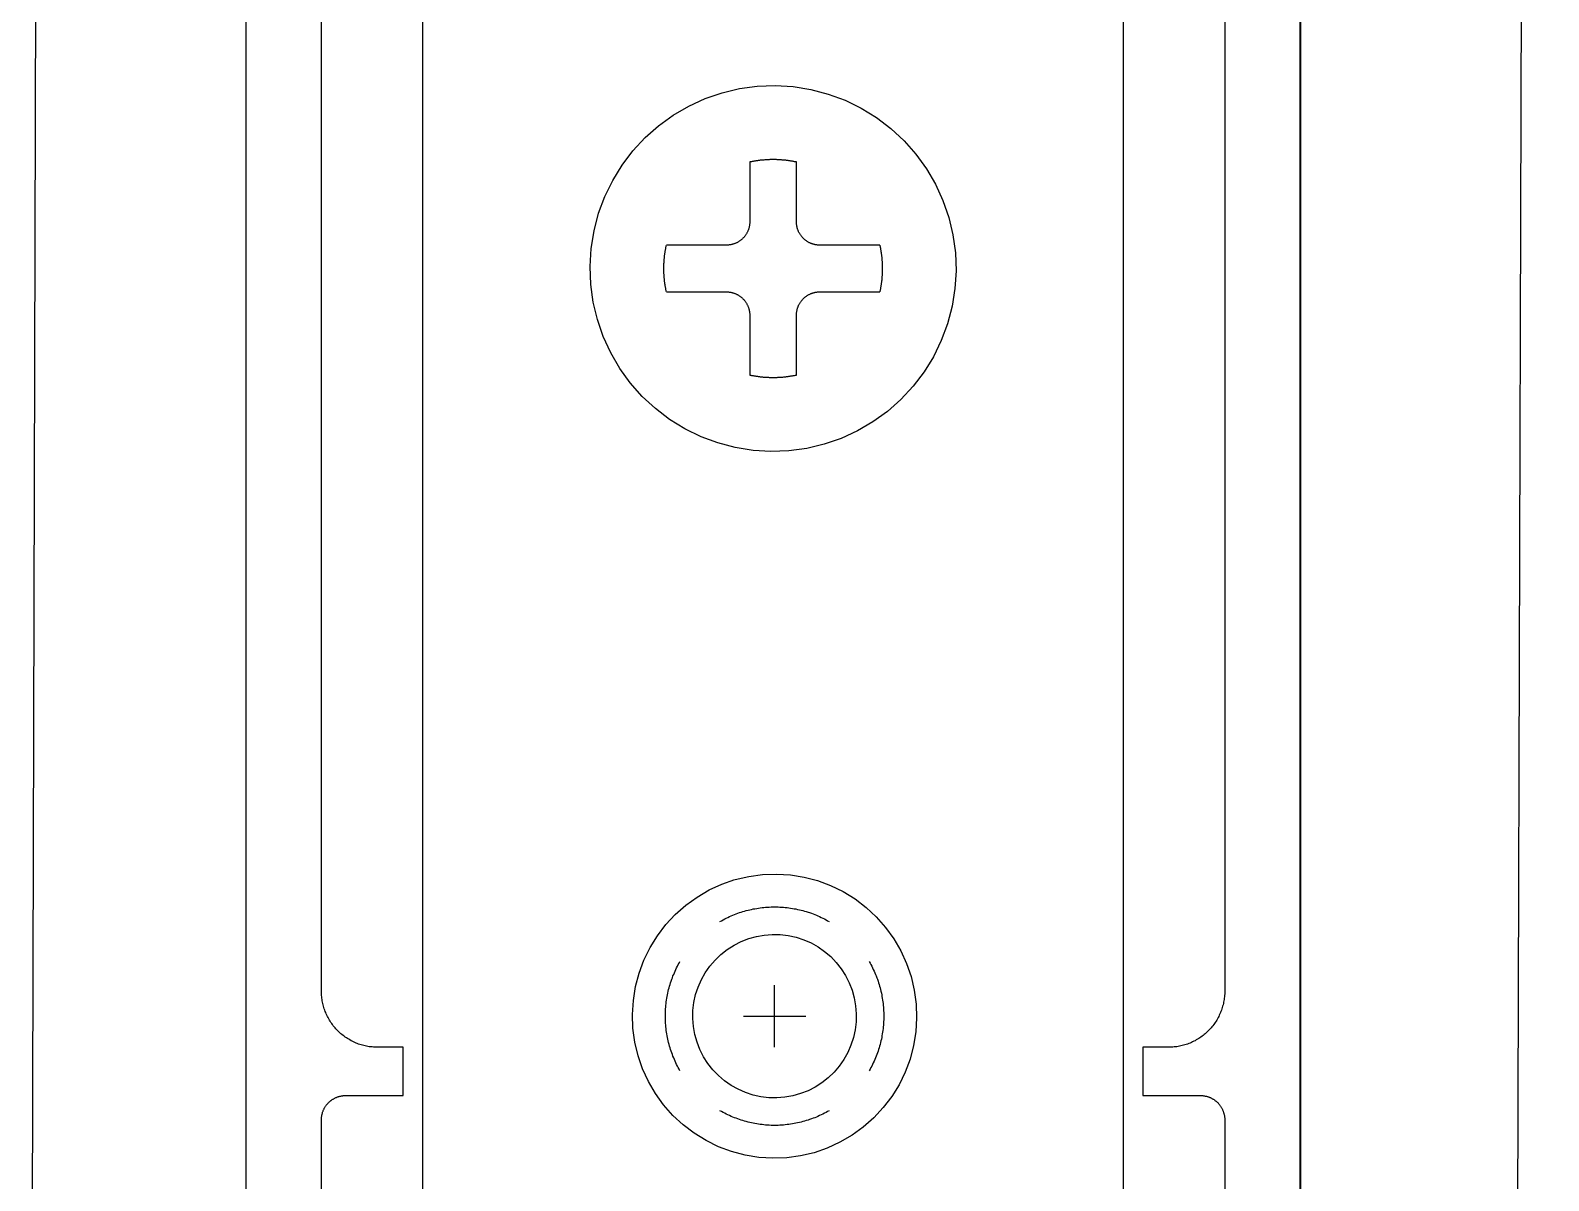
# Model space of a CAD drawing. Header units: inches. Extents: x -2661 to 42767, y -1222 to 9099.
# Drawn here: x 2278.553 to 2280.503, y 1639.371 to 1640.848 of the extents above; entities that cross this region are included whole.
import ezdxf

# ---------------------------------------------------------------- set-up
doc = ezdxf.new("R2010")
doc.units = ezdxf.units.IN
doc.header["$LTSCALE"] = 12
doc.header["$MEASUREMENT"] = 0
doc.layers.get('0').update_dxf_attribs({"linetype": 'CONTINUOUS'})
doc.layers.add('S-ARCH', color=1, linetype='CONTINUOUS')

# ---------------------------------------------------------------- blocks, each defined once
blk = doc.blocks.new('DOUBLE BOTTOM OPT1')
for p, q in [((0.1255, 1.8535), (0.1674, 16.5)), ((2.0335, 2), (2.0753, 16.5)), ((1.7567, 6.5726), (1.7567, 2)), ((0.6293, 5.4236), (0.6293, 2.8236)), ((1.5293, 2.8236), (1.5293, 5.4236)), ((1.0493, 4.1607), (1.0493, 4.0836)), ((1.1093, 4.0836), (1.1093, 4.1607)), ((1.0193, 4.0536), (0.9423, 4.0536)), ((1.2164, 4.0536), (1.1393, 4.0536)), ((0.9423, 3.9936), (1.0193, 3.9936)), ((1.1393, 3.9936), (1.2164, 3.9936)), ((1.0493, 3.9636), (1.0493, 3.8866)), ((1.1093, 3.8866), (1.1093, 3.9636)), ((1.0813, 3.0236), (1.0813, 3.1036)), ((1.0413, 3.0636), (1.1213, 3.0636))]:
    blk.add_line(p, q)
at = {"flags": 128}
for points in [[(1.6593, 4.9146), (1.6593, 3.0956), (1.6593, 3.0939), (1.6593, 3.0921), (1.6592, 3.0903), (1.659, 3.0886), (1.6588, 3.0868), (1.6586, 3.0851), (1.6583, 3.0833), (1.658, 3.0816), (1.6576, 3.0799), (1.6572, 3.0781), (1.6567, 3.0764), (1.6562, 3.0747), (1.6557, 3.0731), (1.6551, 3.0714), (1.6545, 3.0697), (1.6539, 3.0681), (1.6532, 3.0665), (1.6524, 3.0649), (1.6517, 3.0633), (1.6508, 3.0617), (1.65, 3.0601), (1.6491, 3.0586), (1.6482, 3.0571), (1.6472, 3.0556), (1.6462, 3.0542), (1.6452, 3.0527), (1.6441, 3.0513), (1.643, 3.05), (1.6419, 3.0486), (1.6407, 3.0473), (1.6395, 3.046), (1.6383, 3.0447), (1.637, 3.0435), (1.6357, 3.0423), (1.6344, 3.0411), (1.633, 3.04), (1.6316, 3.0389), (1.6302, 3.0378), (1.6288, 3.0368), (1.6274, 3.0358), (1.6259, 3.0348), (1.6244, 3.0339), (1.6228, 3.033), (1.6213, 3.0321), (1.6197, 3.0313), (1.6181, 3.0305), (1.6165, 3.0298), (1.6149, 3.0291), (1.6133, 3.0285), (1.6116, 3.0278), (1.6099, 3.0273), (1.6083, 3.0267), (1.6066, 3.0262), (1.6048, 3.0258), (1.6031, 3.0254), (1.6014, 3.025), (1.5997, 3.0247), (1.5979, 3.0244), (1.5962, 3.0242), (1.5944, 3.024), (1.5926, 3.0238), (1.5909, 3.0237), (1.5891, 3.0237), (1.5873, 3.0236), (1.5543, 3.0236), (1.5543, 2.9616), (1.6283, 2.9616), (1.6291, 2.9616), (1.6299, 2.9616), (1.6306, 2.9616), (1.6314, 2.9615), (1.6321, 2.9614), (1.6329, 2.9613), (1.6336, 2.9612), (1.6344, 2.961), (1.6351, 2.9609), (1.6359, 2.9607), (1.6366, 2.9605), (1.6373, 2.9603), (1.6381, 2.9601), (1.6388, 2.9598), (1.6395, 2.9596), (1.6402, 2.9593), (1.6409, 2.959), (1.6416, 2.9587), (1.6423, 2.9583), (1.643, 2.958), (1.6436, 2.9576), (1.6443, 2.9572), (1.6449, 2.9568), (1.6456, 2.9564), (1.6462, 2.956), (1.6468, 2.9555), (1.6474, 2.9551), (1.648, 2.9546), (1.6486, 2.9541), (1.6492, 2.9536), (1.6497, 2.9531), (1.6503, 2.9526), (1.6508, 2.952), (1.6513, 2.9515), (1.6518, 2.9509), (1.6523, 2.9503), (1.6528, 2.9497), (1.6532, 2.9491), (1.6537, 2.9485), (1.6541, 2.9479), (1.6545, 2.9472), (1.6549, 2.9466), (1.6553, 2.9459), (1.6557, 2.9453), (1.656, 2.9446), (1.6564, 2.9439), (1.6567, 2.9432), (1.657, 2.9425), (1.6573, 2.9418), (1.6575, 2.9411), (1.6578, 2.9404), (1.658, 2.9396), (1.6582, 2.9389), (1.6584, 2.9382), (1.6586, 2.9374), (1.6588, 2.9367), (1.6589, 2.9359), (1.659, 2.9352), (1.6591, 2.9344), (1.6592, 2.9337), (1.6593, 2.9329), (1.6593, 2.9322), (1.6593, 2.9314), (1.6593, 2.9306), (1.6593, 1.4636)], [(1.7563, 1.4636), (1.7563, 6.5726)], [(0.4023, 6.5726), (0.4023, 1.4636)], [(0.4993, 1.4636), (0.4993, 2.9306), (0.4994, 2.9314), (0.4994, 2.9322), (0.4994, 2.9329), (0.4995, 2.9337), (0.4996, 2.9344), (0.4997, 2.9352), (0.4998, 2.9359), (0.4999, 2.9367), (0.5001, 2.9374), (0.5003, 2.9382), (0.5005, 2.9389), (0.5007, 2.9396), (0.5009, 2.9404), (0.5012, 2.9411), (0.5014, 2.9418), (0.5017, 2.9425), (0.502, 2.9432), (0.5023, 2.9439), (0.5027, 2.9446), (0.503, 2.9453), (0.5034, 2.9459), (0.5038, 2.9466), (0.5042, 2.9472), (0.5046, 2.9479), (0.505, 2.9485), (0.5055, 2.9491), (0.5059, 2.9497), (0.5064, 2.9503), (0.5069, 2.9509), (0.5074, 2.9515), (0.5079, 2.952), (0.5084, 2.9526), (0.509, 2.9531), (0.5095, 2.9536), (0.5101, 2.9541), (0.5107, 2.9546), (0.5113, 2.9551), (0.5119, 2.9555), (0.5125, 2.956), (0.5131, 2.9564), (0.5138, 2.9568), (0.5144, 2.9572), (0.5151, 2.9576), (0.5157, 2.958), (0.5164, 2.9583), (0.5171, 2.9587), (0.5178, 2.959), (0.5185, 2.9593), (0.5192, 2.9596), (0.5199, 2.9598), (0.5206, 2.9601), (0.5214, 2.9603), (0.5221, 2.9605), (0.5228, 2.9607), (0.5236, 2.9609), (0.5243, 2.961), (0.5251, 2.9612), (0.5258, 2.9613), (0.5266, 2.9614), (0.5273, 2.9615), (0.5281, 2.9616), (0.5288, 2.9616), (0.5296, 2.9616), (0.5303, 2.9616), (0.6043, 2.9616), (0.6043, 3.0236), (0.5713, 3.0236), (0.5696, 3.0237), (0.5678, 3.0237), (0.5661, 3.0238), (0.5643, 3.024), (0.5625, 3.0242), (0.5608, 3.0244), (0.559, 3.0247), (0.5573, 3.025), (0.5556, 3.0254), (0.5539, 3.0258), (0.5521, 3.0262), (0.5504, 3.0267), (0.5488, 3.0273), (0.5471, 3.0278), (0.5454, 3.0285), (0.5438, 3.0291), (0.5422, 3.0298), (0.5406, 3.0305), (0.539, 3.0313), (0.5374, 3.0321), (0.5359, 3.033), (0.5343, 3.0339), (0.5328, 3.0348), (0.5313, 3.0358), (0.5299, 3.0368), (0.5285, 3.0378), (0.5271, 3.0389), (0.5257, 3.04), (0.5243, 3.0411), (0.523, 3.0423), (0.5217, 3.0435), (0.5204, 3.0447), (0.5192, 3.046), (0.518, 3.0473), (0.5168, 3.0486), (0.5157, 3.05), (0.5146, 3.0513), (0.5135, 3.0527), (0.5125, 3.0542), (0.5115, 3.0556), (0.5105, 3.0571), (0.5096, 3.0586), (0.5087, 3.0601), (0.5079, 3.0617), (0.507, 3.0633), (0.5063, 3.0649), (0.5055, 3.0665), (0.5048, 3.0681), (0.5042, 3.0697), (0.5036, 3.0714), (0.503, 3.0731), (0.5025, 3.0747), (0.502, 3.0764), (0.5015, 3.0781), (0.5011, 3.0799), (0.5007, 3.0816), (0.5004, 3.0833), (0.5001, 3.0851), (0.4999, 3.0868), (0.4997, 3.0886), (0.4995, 3.0903), (0.4994, 3.0921), (0.4994, 3.0939), (0.4993, 3.0956), (0.4993, 4.9146)], [(0.9711, 4.2322), (0.9921, 4.2418), (1.0139, 4.2493), (1.0363, 4.2547), (1.0591, 4.2578), (1.0822, 4.2586), (1.1052, 4.2572), (1.128, 4.2536), (1.1503, 4.2477), (1.1719, 4.2397), (1.1926, 4.2295), (1.2122, 4.2175), (1.2306, 4.2035), (1.2475, 4.1878), (1.2628, 4.1705), (1.2763, 4.1518), (1.2879, 4.1319), (1.2975, 4.111), (1.305, 4.0892), (1.3104, 4.0667), (1.3135, 4.0439), (1.3143, 4.0208), (1.3129, 3.9978), (1.3093, 3.9751), (1.3034, 3.9528), (1.2954, 3.9311), (1.2853, 3.9104), (1.2732, 3.8908), (1.2592, 3.8724), (1.2435, 3.8555), (1.2263, 3.8402), (1.2076, 3.8267), (1.1877, 3.8151), (1.1667, 3.8055), (1.1449, 3.798), (1.1225, 3.7926), (1.0996, 3.7895), (1.0766, 3.7887), (1.0536, 3.7901), (1.0308, 3.7937), (1.0085, 3.7996), (0.9869, 3.8076), (0.9662, 3.8177), (0.9465, 3.8298), (0.9282, 3.8437), (0.9113, 3.8594), (0.896, 3.8767), (0.8824, 3.8954), (0.8708, 3.9153), (0.8612, 3.9362), (0.8537, 3.958), (0.8483, 3.9805), (0.8452, 4.0033), (0.8444, 4.0264), (0.8458, 4.0494), (0.8494, 4.0721), (0.8553, 4.0945), (0.8633, 4.1161), (0.8734, 4.1368), (0.8855, 4.1564), (0.8994, 4.1748), (0.9151, 4.1917), (0.9324, 4.207), (0.951, 4.2205), (0.971, 4.2321)], [(1.0493, 4.1607), (1.0503, 4.1609), (1.0512, 4.1611), (1.0521, 4.1612), (1.0531, 4.1614), (1.054, 4.1616), (1.0549, 4.1618), (1.0558, 4.1619), (1.0568, 4.1621), (1.0577, 4.1622), (1.0586, 4.1624), (1.0596, 4.1625), (1.0605, 4.1626), (1.0614, 4.1628), (1.0624, 4.1629), (1.0633, 4.163), (1.0643, 4.1631), (1.0652, 4.1632), (1.0661, 4.1633), (1.0671, 4.1634), (1.068, 4.1634), (1.069, 4.1635), (1.0699, 4.1636), (1.0709, 4.1636), (1.0718, 4.1637), (1.0727, 4.1638), (1.0737, 4.1638), (1.0746, 4.1638), (1.0756, 4.1639), (1.0765, 4.1639), (1.0775, 4.1639), (1.0784, 4.1639), (1.0793, 4.1639), (1.0803, 4.1639), (1.0812, 4.1639), (1.0822, 4.1639), (1.0831, 4.1639), (1.0841, 4.1638), (1.085, 4.1638), (1.086, 4.1638), (1.0869, 4.1637), (1.0878, 4.1636), (1.0888, 4.1636), (1.0897, 4.1635), (1.0907, 4.1634), (1.0916, 4.1634), (1.0926, 4.1633), (1.0935, 4.1632), (1.0944, 4.1631), (1.0954, 4.163), (1.0963, 4.1629), (1.0973, 4.1628), (1.0982, 4.1626), (1.0991, 4.1625), (1.1001, 4.1624), (1.101, 4.1622), (1.1019, 4.1621), (1.1029, 4.1619), (1.1038, 4.1618), (1.1047, 4.1616), (1.1056, 4.1614), (1.1066, 4.1612), (1.1075, 4.1611), (1.1084, 4.1609), (1.1093, 4.1607)], [(1.0493, 4.0836), (1.0493, 4.0829), (1.0493, 4.0822), (1.0493, 4.0814), (1.0492, 4.0807), (1.0491, 4.08), (1.049, 4.0792), (1.0489, 4.0785), (1.0488, 4.0778), (1.0486, 4.0771), (1.0485, 4.0763), (1.0483, 4.0756), (1.0481, 4.0749), (1.0478, 4.0742), (1.0476, 4.0735), (1.0473, 4.0728), (1.0471, 4.0722), (1.0468, 4.0715), (1.0465, 4.0708), (1.0461, 4.0701), (1.0458, 4.0695), (1.0455, 4.0689), (1.0451, 4.0682), (1.0447, 4.0676), (1.0443, 4.067), (1.0439, 4.0664), (1.0434, 4.0658), (1.043, 4.0652), (1.0425, 4.0646), (1.0421, 4.064), (1.0416, 4.0635), (1.0411, 4.063), (1.0406, 4.0624), (1.04, 4.0619), (1.0395, 4.0614), (1.0389, 4.0609), (1.0384, 4.0604), (1.0378, 4.06), (1.0372, 4.0595), (1.0366, 4.0591), (1.036, 4.0587), (1.0354, 4.0583), (1.0348, 4.0579), (1.0341, 4.0575), (1.0335, 4.0572), (1.0328, 4.0568), (1.0322, 4.0565), (1.0315, 4.0562), (1.0308, 4.0559), (1.0301, 4.0556), (1.0295, 4.0554), (1.0288, 4.0552), (1.0281, 4.0549), (1.0274, 4.0547), (1.0266, 4.0545), (1.0259, 4.0544), (1.0252, 4.0542), (1.0245, 4.0541), (1.0238, 4.054), (1.023, 4.0539), (1.0223, 4.0538), (1.0216, 4.0537), (1.0208, 4.0537), (1.0201, 4.0536), (1.0193, 4.0536)], [(1.1393, 4.0536), (1.1386, 4.0536), (1.1379, 4.0537), (1.1371, 4.0537), (1.1364, 4.0538), (1.1357, 4.0539), (1.1349, 4.054), (1.1342, 4.0541), (1.1335, 4.0542), (1.1328, 4.0544), (1.1321, 4.0545), (1.1313, 4.0547), (1.1306, 4.0549), (1.1299, 4.0552), (1.1292, 4.0554), (1.1286, 4.0556), (1.1279, 4.0559), (1.1272, 4.0562), (1.1265, 4.0565), (1.1259, 4.0568), (1.1252, 4.0572), (1.1246, 4.0575), (1.1239, 4.0579), (1.1233, 4.0583), (1.1227, 4.0587), (1.1221, 4.0591), (1.1215, 4.0595), (1.1209, 4.06), (1.1203, 4.0604), (1.1198, 4.0609), (1.1192, 4.0614), (1.1187, 4.0619), (1.1181, 4.0624), (1.1176, 4.063), (1.1171, 4.0635), (1.1166, 4.064), (1.1162, 4.0646), (1.1157, 4.0652), (1.1153, 4.0658), (1.1148, 4.0664), (1.1144, 4.067), (1.114, 4.0676), (1.1136, 4.0682), (1.1132, 4.0689), (1.1129, 4.0695), (1.1126, 4.0701), (1.1122, 4.0708), (1.1119, 4.0715), (1.1116, 4.0722), (1.1114, 4.0728), (1.1111, 4.0735), (1.1109, 4.0742), (1.1106, 4.0749), (1.1104, 4.0756), (1.1102, 4.0763), (1.1101, 4.0771), (1.1099, 4.0778), (1.1098, 4.0785), (1.1097, 4.0792), (1.1096, 4.08), (1.1095, 4.0807), (1.1094, 4.0814), (1.1094, 4.0822), (1.1094, 4.0829), (1.1093, 4.0836)], [(0.9423, 3.9936), (0.9421, 3.9946), (0.9419, 3.9955), (0.9417, 3.9964), (0.9416, 3.9973), (0.9414, 3.9983), (0.9412, 3.9992), (0.9411, 4.0001), (0.9409, 4.0011), (0.9408, 4.002), (0.9406, 4.0029), (0.9405, 4.0039), (0.9404, 4.0048), (0.9402, 4.0057), (0.9401, 4.0067), (0.94, 4.0076), (0.9399, 4.0085), (0.9398, 4.0095), (0.9397, 4.0104), (0.9396, 4.0114), (0.9395, 4.0123), (0.9395, 4.0133), (0.9394, 4.0142), (0.9393, 4.0151), (0.9393, 4.0161), (0.9392, 4.017), (0.9392, 4.018), (0.9392, 4.0189), (0.9391, 4.0199), (0.9391, 4.0208), (0.9391, 4.0217), (0.9391, 4.0227), (0.9391, 4.0236), (0.9391, 4.0246), (0.9391, 4.0255), (0.9391, 4.0265), (0.9391, 4.0274), (0.9392, 4.0284), (0.9392, 4.0293), (0.9392, 4.0302), (0.9393, 4.0312), (0.9393, 4.0321), (0.9394, 4.0331), (0.9395, 4.034), (0.9395, 4.035), (0.9396, 4.0359), (0.9397, 4.0368), (0.9398, 4.0378), (0.9399, 4.0387), (0.94, 4.0397), (0.9401, 4.0406), (0.9402, 4.0415), (0.9404, 4.0425), (0.9405, 4.0434), (0.9406, 4.0443), (0.9408, 4.0453), (0.9409, 4.0462), (0.9411, 4.0471), (0.9412, 4.0481), (0.9414, 4.049), (0.9416, 4.0499), (0.9417, 4.0509), (0.9419, 4.0518), (0.9421, 4.0527), (0.9423, 4.0536)], [(1.2164, 4.0536), (1.2166, 4.0527), (1.2168, 4.0518), (1.217, 4.0509), (1.2171, 4.0499), (1.2173, 4.049), (1.2175, 4.0481), (1.2176, 4.0471), (1.2178, 4.0462), (1.2179, 4.0453), (1.2181, 4.0443), (1.2182, 4.0434), (1.2183, 4.0425), (1.2185, 4.0415), (1.2186, 4.0406), (1.2187, 4.0397), (1.2188, 4.0387), (1.2189, 4.0378), (1.219, 4.0368), (1.2191, 4.0359), (1.2192, 4.035), (1.2192, 4.034), (1.2193, 4.0331), (1.2194, 4.0321), (1.2194, 4.0312), (1.2195, 4.0302), (1.2195, 4.0293), (1.2195, 4.0284), (1.2196, 4.0274), (1.2196, 4.0265), (1.2196, 4.0255), (1.2196, 4.0246), (1.2196, 4.0236), (1.2196, 4.0227), (1.2196, 4.0217), (1.2196, 4.0208), (1.2196, 4.0199), (1.2195, 4.0189), (1.2195, 4.018), (1.2195, 4.017), (1.2194, 4.0161), (1.2194, 4.0151), (1.2193, 4.0142), (1.2192, 4.0133), (1.2192, 4.0123), (1.2191, 4.0114), (1.219, 4.0104), (1.2189, 4.0095), (1.2188, 4.0085), (1.2187, 4.0076), (1.2186, 4.0067), (1.2185, 4.0057), (1.2183, 4.0048), (1.2182, 4.0039), (1.2181, 4.0029), (1.2179, 4.002), (1.2178, 4.0011), (1.2176, 4.0001), (1.2175, 3.9992), (1.2173, 3.9983), (1.2171, 3.9973), (1.217, 3.9964), (1.2168, 3.9955), (1.2166, 3.9946), (1.2164, 3.9936)], [(1.0193, 3.9936), (1.0201, 3.9936), (1.0208, 3.9936), (1.0216, 3.9936), (1.0223, 3.9935), (1.023, 3.9934), (1.0238, 3.9933), (1.0245, 3.9932), (1.0252, 3.9931), (1.0259, 3.9929), (1.0266, 3.9927), (1.0274, 3.9926), (1.0281, 3.9923), (1.0288, 3.9921), (1.0295, 3.9919), (1.0301, 3.9916), (1.0308, 3.9914), (1.0315, 3.9911), (1.0322, 3.9908), (1.0328, 3.9904), (1.0335, 3.9901), (1.0341, 3.9897), (1.0348, 3.9894), (1.0354, 3.989), (1.036, 3.9886), (1.0366, 3.9882), (1.0372, 3.9877), (1.0378, 3.9873), (1.0384, 3.9868), (1.0389, 3.9864), (1.0395, 3.9859), (1.04, 3.9854), (1.0406, 3.9849), (1.0411, 3.9843), (1.0416, 3.9838), (1.0421, 3.9832), (1.0425, 3.9827), (1.043, 3.9821), (1.0434, 3.9815), (1.0439, 3.9809), (1.0443, 3.9803), (1.0447, 3.9797), (1.0451, 3.9791), (1.0455, 3.9784), (1.0458, 3.9778), (1.0461, 3.9771), (1.0465, 3.9765), (1.0468, 3.9758), (1.0471, 3.9751), (1.0473, 3.9744), (1.0476, 3.9737), (1.0478, 3.973), (1.0481, 3.9723), (1.0483, 3.9716), (1.0485, 3.9709), (1.0486, 3.9702), (1.0488, 3.9695), (1.0489, 3.9688), (1.049, 3.968), (1.0491, 3.9673), (1.0492, 3.9666), (1.0493, 3.9658), (1.0493, 3.9651), (1.0493, 3.9644), (1.0493, 3.9636)], [(1.1093, 3.9636), (1.1094, 3.9644), (1.1094, 3.9651), (1.1094, 3.9658), (1.1095, 3.9666), (1.1096, 3.9673), (1.1097, 3.968), (1.1098, 3.9688), (1.1099, 3.9695), (1.1101, 3.9702), (1.1102, 3.9709), (1.1104, 3.9716), (1.1106, 3.9723), (1.1109, 3.973), (1.1111, 3.9737), (1.1114, 3.9744), (1.1116, 3.9751), (1.1119, 3.9758), (1.1122, 3.9765), (1.1126, 3.9771), (1.1129, 3.9778), (1.1132, 3.9784), (1.1136, 3.9791), (1.114, 3.9797), (1.1144, 3.9803), (1.1148, 3.9809), (1.1153, 3.9815), (1.1157, 3.9821), (1.1162, 3.9827), (1.1166, 3.9832), (1.1171, 3.9838), (1.1176, 3.9843), (1.1181, 3.9849), (1.1187, 3.9854), (1.1192, 3.9859), (1.1198, 3.9864), (1.1203, 3.9868), (1.1209, 3.9873), (1.1215, 3.9877), (1.1221, 3.9882), (1.1227, 3.9886), (1.1233, 3.989), (1.1239, 3.9894), (1.1246, 3.9897), (1.1252, 3.9901), (1.1259, 3.9904), (1.1265, 3.9908), (1.1272, 3.9911), (1.1279, 3.9914), (1.1286, 3.9916), (1.1292, 3.9919), (1.1299, 3.9921), (1.1306, 3.9923), (1.1313, 3.9926), (1.1321, 3.9927), (1.1328, 3.9929), (1.1335, 3.9931), (1.1342, 3.9932), (1.1349, 3.9933), (1.1357, 3.9934), (1.1364, 3.9935), (1.1371, 3.9936), (1.1379, 3.9936), (1.1386, 3.9936), (1.1393, 3.9936)], [(1.1093, 3.8866), (1.1084, 3.8864), (1.1075, 3.8862), (1.1066, 3.886), (1.1056, 3.8859), (1.1047, 3.8857), (1.1038, 3.8855), (1.1029, 3.8854), (1.1019, 3.8852), (1.101, 3.885), (1.1001, 3.8849), (1.0991, 3.8848), (1.0982, 3.8846), (1.0973, 3.8845), (1.0963, 3.8844), (1.0954, 3.8843), (1.0944, 3.8842), (1.0935, 3.8841), (1.0926, 3.884), (1.0916, 3.8839), (1.0907, 3.8838), (1.0897, 3.8838), (1.0888, 3.8837), (1.0878, 3.8836), (1.0869, 3.8836), (1.086, 3.8835), (1.085, 3.8835), (1.0841, 3.8834), (1.0831, 3.8834), (1.0822, 3.8834), (1.0812, 3.8834), (1.0803, 3.8834), (1.0793, 3.8834), (1.0784, 3.8834), (1.0775, 3.8834), (1.0765, 3.8834), (1.0756, 3.8834), (1.0746, 3.8834), (1.0737, 3.8835), (1.0727, 3.8835), (1.0718, 3.8836), (1.0709, 3.8836), (1.0699, 3.8837), (1.069, 3.8838), (1.068, 3.8838), (1.0671, 3.8839), (1.0661, 3.884), (1.0652, 3.8841), (1.0643, 3.8842), (1.0633, 3.8843), (1.0624, 3.8844), (1.0614, 3.8845), (1.0605, 3.8846), (1.0596, 3.8848), (1.0586, 3.8849), (1.0577, 3.885), (1.0568, 3.8852), (1.0558, 3.8854), (1.0549, 3.8855), (1.054, 3.8857), (1.0531, 3.8859), (1.0521, 3.886), (1.0512, 3.8862), (1.0503, 3.8864), (1.0493, 3.8866)], [(1.0305, 3.2389), (1.048, 3.2431), (1.0657, 3.2455), (1.0836, 3.2461), (1.1015, 3.245), (1.1191, 3.2422), (1.1365, 3.2376), (1.1532, 3.2313), (1.1693, 3.2235), (1.1846, 3.2141), (1.1988, 3.2032), (1.2119, 3.191), (1.2238, 3.1776), (1.2343, 3.1631), (1.2433, 3.1476), (1.2507, 3.1313), (1.2566, 3.1144), (1.2607, 3.097), (1.2631, 3.0792), (1.2637, 3.0613), (1.2626, 3.0434), (1.2598, 3.0258), (1.2552, 3.0084), (1.249, 2.9917), (1.2411, 2.9756), (1.2317, 2.9603), (1.2209, 2.9461), (1.2087, 2.933), (1.1952, 2.9211), (1.1807, 2.9106), (1.1652, 2.9016), (1.149, 2.8942), (1.132, 2.8883), (1.1146, 2.8842), (1.0969, 2.8818), (1.079, 2.8811), (1.0611, 2.8823), (1.0434, 2.8851), (1.0261, 2.8897), (1.0093, 2.8959), (0.9932, 2.9038), (0.978, 2.9132), (0.9637, 2.924), (0.9506, 2.9362), (0.9387, 2.9496), (0.9283, 2.9641), (0.9192, 2.9796), (0.9118, 2.9959), (0.906, 3.0128), (0.9018, 3.0303), (0.8994, 3.048), (0.8988, 3.0659), (0.8999, 3.0838), (0.9027, 3.1015), (0.9073, 3.1188), (0.9135, 3.1356), (0.9214, 3.1517), (0.9308, 3.1669), (0.9416, 3.1812), (0.9538, 3.1943), (0.9672, 3.2061), (0.9817, 3.2166), (0.9972, 3.2256), (1.0135, 3.2331), (1.0304, 3.2389)], [(1.0111, 3.1851), (1.0131, 3.1862), (1.0151, 3.1873), (1.0172, 3.1884), (1.0192, 3.1894), (1.0213, 3.1904), (1.0234, 3.1914), (1.0255, 3.1923), (1.0276, 3.1932), (1.0297, 3.1941), (1.0318, 3.1949), (1.034, 3.1957), (1.0362, 3.1965), (1.0383, 3.1972), (1.0405, 3.1979), (1.0427, 3.1985), (1.0449, 3.1991), (1.0472, 3.1997), (1.0494, 3.2002), (1.0516, 3.2007), (1.0539, 3.2012), (1.0561, 3.2016), (1.0584, 3.202), (1.0607, 3.2024), (1.0629, 3.2027), (1.0652, 3.203), (1.0675, 3.2032), (1.0698, 3.2034), (1.0721, 3.2036), (1.0744, 3.2037), (1.0767, 3.2038), (1.079, 3.2039), (1.0813, 3.2039), (1.0835, 3.2039), (1.0858, 3.2038), (1.0881, 3.2037), (1.0904, 3.2036), (1.0927, 3.2034), (1.095, 3.2032), (1.0973, 3.203), (1.0996, 3.2027), (1.1018, 3.2024), (1.1041, 3.202), (1.1064, 3.2016), (1.1086, 3.2012), (1.1109, 3.2007), (1.1131, 3.2002), (1.1153, 3.1997), (1.1176, 3.1991), (1.1198, 3.1985), (1.122, 3.1979), (1.1242, 3.1972), (1.1263, 3.1965), (1.1285, 3.1957), (1.1307, 3.1949), (1.1328, 3.1941), (1.1349, 3.1932), (1.137, 3.1923), (1.1391, 3.1914), (1.1412, 3.1904), (1.1433, 3.1894), (1.1453, 3.1884), (1.1474, 3.1873), (1.1494, 3.1862), (1.1514, 3.1851)], [(1.0124, 3.1429), (1.0205, 3.1493), (1.0292, 3.1548), (1.0384, 3.1595), (1.048, 3.1632), (1.0579, 3.166), (1.068, 3.1678), (1.0783, 3.1686), (1.0886, 3.1684), (1.0988, 3.1672), (1.1089, 3.1649), (1.1187, 3.1617), (1.1281, 3.1576), (1.1371, 3.1526), (1.1455, 3.1467), (1.1534, 3.14), (1.1605, 3.1325), (1.1669, 3.1244), (1.1724, 3.1157), (1.1771, 3.1065), (1.1808, 3.0969), (1.1836, 3.087), (1.1854, 3.0769), (1.1862, 3.0666), (1.186, 3.0563), (1.1848, 3.0461), (1.1826, 3.036), (1.1794, 3.0262), (1.1752, 3.0168), (1.1702, 3.0078), (1.1643, 2.9994), (1.1576, 2.9915), (1.1501, 2.9844), (1.142, 2.978), (1.1334, 2.9725), (1.1242, 2.9678), (1.1146, 2.9641), (1.1047, 2.9613), (1.0945, 2.9595), (1.0842, 2.9587), (1.0739, 2.9589), (1.0637, 2.9601), (1.0536, 2.9623), (1.0439, 2.9655), (1.0344, 2.9697), (1.0254, 2.9747), (1.017, 2.9806), (1.0092, 2.9873), (1.002, 2.9947), (0.9956, 3.0028), (0.9901, 3.0115), (0.9854, 3.0207), (0.9817, 3.0303), (0.9789, 3.0402), (0.9771, 3.0504), (0.9763, 3.0606), (0.9765, 3.0709), (0.9777, 3.0812), (0.9799, 3.0912), (0.9831, 3.101), (0.9873, 3.1105), (0.9923, 3.1194), (0.9982, 3.1279), (1.0049, 3.1357), (1.0123, 3.1429)], [(0.9598, 2.9935), (0.9586, 2.9955), (0.9575, 2.9975), (0.9565, 2.9995), (0.9555, 3.0016), (0.9545, 3.0037), (0.9535, 3.0057), (0.9526, 3.0078), (0.9517, 3.01), (0.9508, 3.0121), (0.95, 3.0142), (0.9492, 3.0164), (0.9484, 3.0186), (0.9477, 3.0207), (0.947, 3.0229), (0.9464, 3.0251), (0.9458, 3.0273), (0.9452, 3.0296), (0.9447, 3.0318), (0.9441, 3.034), (0.9437, 3.0363), (0.9433, 3.0385), (0.9429, 3.0408), (0.9425, 3.0431), (0.9422, 3.0453), (0.9419, 3.0476), (0.9417, 3.0499), (0.9415, 3.0522), (0.9413, 3.0545), (0.9412, 3.0568), (0.9411, 3.059), (0.941, 3.0613), (0.941, 3.0636), (0.941, 3.0659), (0.9411, 3.0682), (0.9412, 3.0705), (0.9413, 3.0728), (0.9415, 3.0751), (0.9417, 3.0774), (0.9419, 3.0797), (0.9422, 3.0819), (0.9425, 3.0842), (0.9429, 3.0865), (0.9433, 3.0887), (0.9437, 3.091), (0.9441, 3.0932), (0.9447, 3.0955), (0.9452, 3.0977), (0.9458, 3.0999), (0.9464, 3.1022), (0.947, 3.1044), (0.9477, 3.1065), (0.9484, 3.1087), (0.9492, 3.1109), (0.95, 3.113), (0.9508, 3.1152), (0.9517, 3.1173), (0.9526, 3.1194), (0.9535, 3.1215), (0.9545, 3.1236), (0.9555, 3.1257), (0.9565, 3.1277), (0.9575, 3.1298), (0.9586, 3.1318), (0.9598, 3.1338)], [(1.2027, 3.1338), (1.2039, 3.1318), (1.205, 3.1298), (1.206, 3.1277), (1.2071, 3.1257), (1.208, 3.1236), (1.209, 3.1215), (1.2099, 3.1194), (1.2108, 3.1173), (1.2117, 3.1152), (1.2125, 3.113), (1.2133, 3.1109), (1.2141, 3.1087), (1.2148, 3.1065), (1.2155, 3.1044), (1.2161, 3.1022), (1.2167, 3.0999), (1.2173, 3.0977), (1.2179, 3.0955), (1.2184, 3.0932), (1.2188, 3.091), (1.2192, 3.0887), (1.2196, 3.0865), (1.22, 3.0842), (1.2203, 3.0819), (1.2206, 3.0797), (1.2208, 3.0774), (1.221, 3.0751), (1.2212, 3.0728), (1.2213, 3.0705), (1.2214, 3.0682), (1.2215, 3.0659), (1.2215, 3.0636), (1.2215, 3.0613), (1.2214, 3.059), (1.2213, 3.0568), (1.2212, 3.0545), (1.221, 3.0522), (1.2208, 3.0499), (1.2206, 3.0476), (1.2203, 3.0453), (1.22, 3.0431), (1.2196, 3.0408), (1.2192, 3.0385), (1.2188, 3.0363), (1.2184, 3.034), (1.2179, 3.0318), (1.2173, 3.0296), (1.2167, 3.0273), (1.2161, 3.0251), (1.2155, 3.0229), (1.2148, 3.0207), (1.2141, 3.0186), (1.2133, 3.0164), (1.2125, 3.0142), (1.2117, 3.0121), (1.2108, 3.01), (1.2099, 3.0078), (1.209, 3.0057), (1.208, 3.0037), (1.2071, 3.0016), (1.206, 2.9995), (1.205, 2.9975), (1.2039, 2.9955), (1.2027, 2.9935)], [(1.1514, 2.9422), (1.1494, 2.941), (1.1474, 2.9399), (1.1453, 2.9389), (1.1433, 2.9378), (1.1412, 2.9368), (1.1391, 2.9359), (1.137, 2.9349), (1.1349, 2.934), (1.1328, 2.9332), (1.1307, 2.9324), (1.1285, 2.9316), (1.1263, 2.9308), (1.1242, 2.9301), (1.122, 2.9294), (1.1198, 2.9288), (1.1176, 2.9282), (1.1153, 2.9276), (1.1131, 2.927), (1.1109, 2.9265), (1.1086, 2.9261), (1.1064, 2.9256), (1.1041, 2.9252), (1.1018, 2.9249), (1.0996, 2.9246), (1.0973, 2.9243), (1.095, 2.924), (1.0927, 2.9238), (1.0904, 2.9237), (1.0881, 2.9235), (1.0858, 2.9234), (1.0835, 2.9234), (1.0813, 2.9234), (1.079, 2.9234), (1.0767, 2.9234), (1.0744, 2.9235), (1.0721, 2.9237), (1.0698, 2.9238), (1.0675, 2.924), (1.0652, 2.9243), (1.0629, 2.9246), (1.0607, 2.9249), (1.0584, 2.9252), (1.0561, 2.9256), (1.0539, 2.9261), (1.0516, 2.9265), (1.0494, 2.927), (1.0472, 2.9276), (1.0449, 2.9282), (1.0427, 2.9288), (1.0405, 2.9294), (1.0383, 2.9301), (1.0362, 2.9308), (1.034, 2.9316), (1.0318, 2.9324), (1.0297, 2.9332), (1.0276, 2.934), (1.0255, 2.9349), (1.0234, 2.9359), (1.0213, 2.9368), (1.0192, 2.9378), (1.0172, 2.9389), (1.0151, 2.9399), (1.0131, 2.941), (1.0111, 2.9422)]]:
    blk.add_lwpolyline(points, dxfattribs=at)

msp = doc.modelspace()

# ---------------------------------------------------------------- block references
at = {"layer": 'S-ARCH'}
msp.add_blockref('DOUBLE BOTTOM OPT1', (2278.42776, 1636.51832), dxfattribs=at)

doc.saveas('drawing.dxf')
